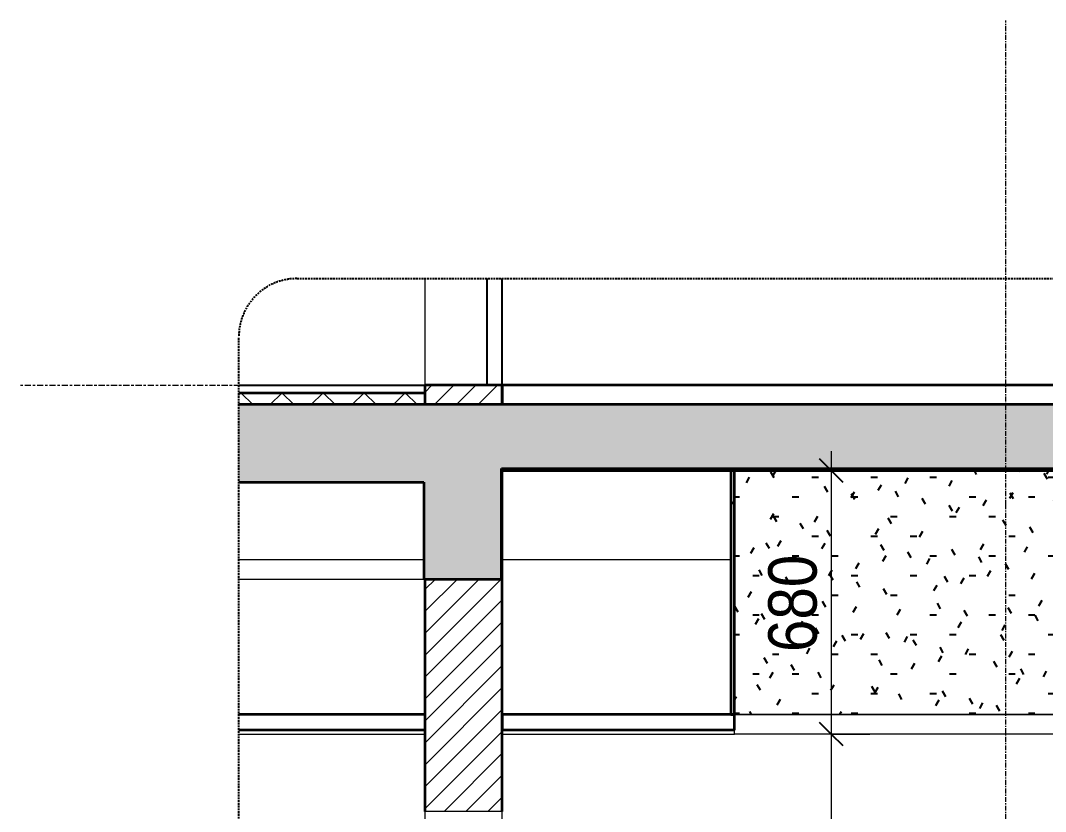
# Model space of a CAD drawing. Header units: millimetres. Extents: x 41758 to 237109, y 3795 to 78637.
# Drawn here: x 57239 to 59885, y 7900 to 9941 of the extents above; entities that cross this region are included whole.
import ezdxf

# ---------------------------------------------------------------- set-up
doc = ezdxf.new("R2010")
doc.units = ezdxf.units.MM
for name, pattern in [('Centre', [31.75, 6.35, -4.7625, 15.875, -4.7625]), ('Grid Line', [22.225, 12.7, -3.175, 3.175, -3.175]), ('Hidden', [7.14375, 4.7625, -2.38125])]:
    doc.linetypes.add(name, pattern=pattern)
for name, color, linetype, lineweight in [('0-4', 90, 'Continuous', 5), ('A-ANNO-DIMS', 211, 'Continuous', 9), ('A-ANNO-DIMS-50', 211, 'Continuous', 9), ('A-CLNG', 13, 'Continuous', 18), ('A-CLNG-1', 250, 'Continuous', 35), ('A-CLNG-2', 7, 'Continuous', 18), ('A-CLNG-FNSH-1', 7, 'Continuous', 18), ('A-CLNG-PATT-1', 7, 'Continuous', 18), ('A-CLNG-PATT-2', 151, 'Continuous', 25), ('A-CLNG-PATT-3', 13, 'Continuous', 18), ('A-DETL-GENF', 92, 'Continuous', 18), ('A-DETL-GENF-4', 9, 'Continuous', 18), ('A-DETL-GENF-5', 92, 'Hidden', 25), ('A-DETL-MEDM', 33, 'Continuous', 35), ('A-DETL-THIN', 151, 'Continuous', 18), ('A-DOOR', 31, 'Continuous', 18), ('A-DOOR-4', 31, 'Continuous', 25), ('A-DOOR-FRAM-1', 31, 'Continuous', 18), ('A-FLOR-FNSH-1', 250, 'Continuous', 35), ('A-FLOR-LEVL-2', 51, 'Centre', 9), ('A-FLOR-PATT-1', 253, 'Continuous', 18), ('A-FLOR-PATT-3', 8, 'Continuous', 18), ('A-WALL-2', 250, 'Continuous', 35), ('A-WALL-PATT-2', 111, 'Continuous', 18), ('M-EQPM', 50, 'Continuous', 18), ('M-EQPM-2', 50, 'Continuous', 25), ('S-BEAM-2', 7, 'Continuous', 18), ('S-GRID-1', 1, 'Grid Line', 9)]:
    doc.layers.add(name, color=color, linetype=linetype, lineweight=lineweight)
doc.styles.add('UTM Avo', font='', dxfattribs={"width": 0.9, "height": 125})
doc.styles.get('UTM Avo').set_extended_font_data('UTM Avo')
doc.dimstyles.new('1_Dim_chi_tiet_2_5', dxfattribs={"dimscale": 304.8, "dimtxt": 124.912619, "dimasz": 0.19685, "dimexe": 0.164042, "dimexo": 0.0625, "dimgap": 0.016404, "dimtad": 1, "dimdec": 0, "dimrnd": 5, "dimzin": 0, "dimdsep": 46, "dimtxsty": 'UTM Avo', "dimblk1": 'OBLIQUE', "dimblk2": 'OBLIQUE', "dimsah": 1, "dimcen": 0.09, "dimdle": 0.164042, "dimazin": 0, "dimtfac": 1, "dimtdec": 4, "dimtix": 1, "dimtmove": 0, "dimatfit": 3, "dimfxl": 0.328084, "dimfxlon": 1, "dimtvp": 1, "dimtolj": 1, "dimtzin": 0, "dimarcsym": 2})
pattern_1 = [(50, (40790.24, 15875), (364.368, -31.878), [38.1, -419.1]), (355, (40790.24, 15875), (-70.486, 382.113), [30.48, -335.28]), (100.451, (40820.6, 15872.34), (293.885, 350.233), [32.38, -356.18]), (46.184, (40790.24, 15976.6), (542.158, -84.086), [57.15, -628.65]), (96.636, (40835.4, 15969.6), (474.805, 494.855), [48.57, -534.27]), (351.184, (40790.24, 15976.6), (474.81, 494.85), [45.72, -502.92]), (21, (40841.04, 15951.2), (303.228, -204.53), [38.1, -419.1]), (326, (40841.04, 15951.2), (123.604, 368.376), [30.48, -335.28]), (71.451, (40866.3, 15934.16), (426.834, 163.843), [32.38, -356.18]), (37.5, (40790.24, 15875), (6.1766, 169.1102), [3.353, -327.863, 3.353, -337.007, -336.55]), (37.5, (40790.24, 15875), (6.1766, 169.1102), [-671.576, 3.353, -333.197]), (7.5, (40790.24, 15875), (133.639, 200.3615), [3.353, -190.703, 3.353, -320.243, -128.27]), (7.5, (40790.24, 15875), (133.639, 200.3615), [-517.652, 3.353, -124.917]), (327.5, (40676.96, 15875), (271.1818, -11.4584), [3.353, -123.647, 3.353, -392.887, -525.78]), (327.5, (40676.96, 15875), (271.1818, -11.4584), [-523.24, 3.353, -522.427]), (317.5, (40626.16, 15875), (296.2585, 50.853), [3.353, -161.747, 3.353, -259.791, -373.38]), (317.5, (40626.16, 15875), (296.2585, 50.853), [-428.244, 3.353, -370.027]), (45, (40790.24, 15875), (-125.7236, 125.7236), []), (45, (40790.24, 16065.5), (-125.7236, 125.7236), [])]
pattern_2 = [(45, (63535.365, 15875), (-28.28427, 28.28427), [])]

# ---------------------------------------------------------------- blocks, each defined once
blk = doc.blocks.new('NCV_TKTC_KET CAU_rvt-2-TKCS_CĂN HỘ LOẠI 6 - MẶT CẮT 1')
at = {"layer": 'A-FLOR-PATT-1'}
h = blk.add_hatch(dxfattribs=at)
h.set_pattern_fill('FP_4', color=256, style=0, pattern_type=2)
h.set_pattern_definition(pattern_1)
h.paths.add_polyline_path([(39336.9, 8780), (39935.6, 8780), (39935.6, 8785), (35735.3, 8785), (35735.3, 8780), (39287.4, 8780)])
h.paths.add_polyline_path([(43336.9, 8780), (43536.9, 8780), (43536.9, 8785), (40235.7, 8785), (40235.7, 8780), (42957.2, 8780)])
h = blk.add_hatch(dxfattribs=at)
h.set_pattern_fill('FP_4', color=256, style=0, pattern_type=2)
h.set_pattern_definition(pattern_1)
h.paths.add_polyline_path([(39336.9, 8780), (39935.6, 8780), (39935.6, 8785), (35735.3, 8785), (35735.3, 8780), (39287.4, 8780)])
h.paths.add_polyline_path([(43336.9, 8780), (43536.9, 8780), (43536.9, 8785), (40235.7, 8785), (40235.7, 8780), (42957.2, 8780)])
at = {"layer": 'A-FLOR-FNSH-1'}
blk.add_line((35735.3, 8780), (39935.6, 8780), dxfattribs=at)
at = {"layer": 'S-BEAM-2'}
for p, q in [((35057.4, 8550), (35535.2, 8550)), ((35737.4, 8550), (36326.9, 8550)), ((35057.4, 8500), (35535.3, 8500))]:
    blk.add_line(p, q, dxfattribs=at)
blk = doc.blocks.new('CL_01-VÁCH DỰNG THẠCH CAO CĂN HỘ LOẠI 5A1 - CL_01-VÁCH DỰNG THẠCH CAO CĂN HỘ LOẠI 5-822138-TKCS_CĂN HỘ LOẠI 6 - MẶT CẮT 1')
at = {"layer": 'A-CLNG-PATT-1'}
h = blk.add_hatch(dxfattribs=at)
h.set_pattern_fill('FP_6', color=256, style=0, pattern_type=2)
h.set_pattern_definition([(0, (40790.24, 15875), (406.4, 101.6), [16.764, -288.036, 16.764, -288.036, -1625.6]), (0, (40790.24, 15875), (406.4, 101.6), [-609.6, 16.764, -592.836, 16.764, -288.036, -711.2]), (0, (40790.24, 15875), (406.4, 101.6), [-1524, 16.764, -186.436, 16.764, -491.236]), (120, (40942.64, 15925.8), (-291.1882, 301.1527), [16.764, -288.036, 16.764, -288.036, -1625.6]), (120, (40942.64, 15925.8), (-291.1882, 301.1527), [-609.6, 16.764, -592.836, 16.764, -288.036, -711.2]), (120, (40942.64, 15925.8), (-291.1882, 301.1527), [-1524, 16.764, -186.436, 16.764, -491.236]), (240, (40993.44, 16129), (-115.2118, -402.7527), [16.764, -288.036, 16.764, -288.036, -1625.6]), (240, (40993.44, 16129), (-115.2118, -402.7527), [-609.6, 16.764, -592.836, 16.764, -288.036, -711.2]), (240, (40993.44, 16129), (-115.2118, -402.7527), [-1524, 16.764, -186.436, 16.764, -491.236])])
h.paths.add_polyline_path([(36336.9, 8150), (36336.9, 8780), (36326.9, 8780), (36326.9, 8150)])
at = {"layer": 'A-CLNG-PATT-2'}
h = blk.add_hatch(dxfattribs=at)
h.set_pattern_fill('FP_7', color=256, style=0, pattern_type=2)
h.set_pattern_definition([(0, (40790.24, 15875), (203.2, 50.8), [16.764, -135.636, 16.764, -135.636, -812.8]), (0, (40790.24, 15875), (203.2, 50.8), [-304.8, 16.764, -288.036, 16.764, -135.636, -355.6]), (0, (40790.24, 15875), (203.2, 50.8), [-762, 16.764, -84.836, 16.764, -237.236]), (120, (40866.44, 15900.4), (-145.5941, 150.57636), [16.764, -135.636, 16.764, -135.636, -812.8]), (120, (40866.44, 15900.4), (-145.5941, 150.57636), [-304.8, 16.764, -288.036, 16.764, -135.636, -355.6]), (120, (40866.44, 15900.4), (-145.5941, 150.57636), [-762, 16.764, -84.836, 16.764, -237.236]), (240, (40891.84, 16002), (-57.6059, -201.37636), [16.764, -135.636, 16.764, -135.636, -812.8]), (240, (40891.84, 16002), (-57.6059, -201.37636), [-304.8, 16.764, -288.036, 16.764, -135.636, -355.6]), (240, (40891.84, 16002), (-57.6059, -201.37636), [-762, 16.764, -84.836, 16.764, -237.236])])
h.paths.add_polyline_path([(37407.4, 8150), (39336.9, 8150), (39336.9, 8780), (36336.9, 8780), (36336.9, 8150)])
at = {"layer": 'A-CLNG-1'}
for p, q in [((36336.9, 8780), (36326.9, 8780)), ((36326.9, 8780), (36326.9, 8150)), ((36336.9, 8150), (36336.9, 8780)), ((36326.9, 8150), (36336.9, 8150))]:
    blk.add_line(p, q, dxfattribs=at)
at = {"layer": 'A-CLNG-2'}
blk.add_line((39336.9, 8150), (36336.9, 8150), dxfattribs=at)
blk = doc.blocks.new('NCV_TKTC_TANG 2_rvt-2-TKCS_CĂN HỘ LOẠI 6 - MẶT CẮT 1')
at = {"layer": 'A-CLNG-1'}
for p, q in [((36336.9, 8785), (36336.9, 8780)), ((36336.9, 8780), (39935.6, 8780)), ((36336.9, 8150), (35736.9, 8150)), ((35736.9, 8150), (35736.9, 8110)), ((36336.9, 8110), (36336.9, 8150)), ((36336.9, 8110), (35736.9, 8110))]:
    blk.add_line(p, q, dxfattribs=at)
at = {"layer": 'A-CLNG-2'}
for p, q in [((36336.9, 8150), (37936.9, 8150)), ((37936.9, 8100), (36336.9, 8100))]:
    blk.add_line(p, q, dxfattribs=at)
at = {"layer": 'A-CLNG-FNSH-1'}
for p, q in [((35736.9, 8110), (35736.9, 8100)), ((35736.9, 8100), (36336.9, 8100)), ((36336.9, 8100), (36336.9, 8110))]:
    blk.add_line(p, q, dxfattribs=at)
at = {"layer": 'A-CLNG'}
blk.add_blockref('CL_01-VÁCH DỰNG THẠCH CAO CĂN HỘ LOẠI 5A1 - CL_01-VÁCH DỰNG THẠCH CAO CĂN HỘ LOẠI 5-822138-TKCS_CĂN HỘ LOẠI 6 - MẶT CẮT 1', (0, 0), dxfattribs=at)
blk = doc.blocks.new('NCV_TKTC_TANG 3 - 4_rvt-3-TKCS_CĂN HỘ LOẠI 6 - MẶT CẮT 1')
at = {"layer": 'A-FLOR-FNSH-1'}
for p, q in [((43336.9, 9000), (35736.9, 9000)), ((35736.9, 9000), (35736.9, 8950))]:
    blk.add_line(p, q, dxfattribs=at)
blk = doc.blocks.new('FD_05 - FD_05-1000x2200mm-835434-TKCS_CĂN HỘ LOẠI 6 - MẶT CẮT 1')
at = {"layer": 'A-DOOR-4'}
for p, q in [((35697.4, 9275.3), (35697.4, 9000)), ((35737.4, 9000), (35737.4, 9275.3)), ((35697.4, 9000), (35737.4, 9000))]:
    blk.add_line(p, q, dxfattribs=at)
at = {"layer": 'A-DOOR-FRAM-1'}
blk.add_line((35537.4, 9275.3), (35537.4, 9000), dxfattribs=at)
blk = doc.blocks.new('TKTC_XREF_251221_MB TANG 2-7 - TKTC_XREF_251221_MB TANG 2-7-V37-TKCS_CĂN HỘ LOẠI 6 - MẶT CẮT 1')
at = {"layer": 'M-EQPM-2'}
blk.add_line((35057.4, 9000), (45537, 9000), dxfattribs=at)
blk = doc.blocks.new('BORDER VIEW - BORDER VIEW-2596443-TKCS_CĂN HỘ LOẠI 6 - MẶT CẮT 1')
at = {"layer": 'A-DETL-GENF-5'}
for p, q in [((35207.4, 9275.3), (45947.2, 9275.3)), ((35057.4, 5110), (35057.4, 9125.3))]:
    blk.add_line(p, q, dxfattribs=at)
blk.add_arc((35207.4, 9125.3), 150, 90, 180, dxfattribs=at)
blk = doc.blocks.new('DIMBLOCK73-TKCS_CĂN HỘ LOẠI 6 - MẶT CẮT 1')
at = {"layer": 'A-ANNO-DIMS-50'}
for p, q in [((59331.4, 8830), (59331.4, 8100)), ((59431.4, 8780), (59281.4, 8780)), ((59331.4, 8780), (59431.4, 8780)), ((59431.4, 8100), (59281.4, 8100)), ((59331.4, 8100), (59431.4, 8100))]:
    blk.add_line(p, q, dxfattribs=at)
at = {"layer": 'A-ANNO-DIMS-50', "lineweight": 25}
for p, q in [((59331.4, 8780), (59301.4, 8810)), ((59331.4, 8780), (59361.4, 8750)), ((59331.4, 8100), (59301.4, 8130)), ((59331.4, 8100), (59361.4, 8070))]:
    blk.add_line(p, q, dxfattribs=at)
at = {"layer": 'A-ANNO-DIMS-50', "color": 0, "insert": (59169, 8311.6), "char_height": 125, "width": 308.118, "attachment_point": 1, "rotation": 90, "line_spacing_factor": 1.110334, "style": 'UTM Avo'}
blk.add_mtext('680', dxfattribs=at)
blk = doc.blocks.new('_Oblique')
at = {"color": 0, "linetype": 'ByBlock', "lineweight": -2}
blk.add_line((-0.5, -0.5), (0.5, 0.5), dxfattribs=at)
blk = doc.blocks.new('DIMBLOCK74-TKCS_CĂN HỘ LOẠI 6 - MẶT CẮT 1')
at = {"layer": 'A-ANNO-DIMS-50', "lineweight": 25}
for p, q in [((59331.4, 8100), (59301.4, 8130)), ((59331.4, 8100), (59361.4, 8070)), ((59331.4, 5600), (59301.4, 5630)), ((59331.4, 5600), (59361.4, 5570))]:
    blk.add_line(p, q, dxfattribs=at)
at = {"layer": 'A-ANNO-DIMS-50'}
for p, q in [((59431.4, 8100), (59281.4, 8100)), ((59331.4, 8100), (59331.4, 5550)), ((59331.4, 8100), (59431.4, 8100)), ((59431.4, 5600), (59281.4, 5600)), ((59331.4, 5600), (59431.4, 5600))]:
    blk.add_line(p, q, dxfattribs=at)
at = {"layer": 'A-ANNO-DIMS-50', "color": 0, "insert": (59169, 6678.8), "char_height": 125, "width": 410.824, "attachment_point": 1, "rotation": 90, "line_spacing_factor": 1.110334, "style": 'UTM Avo'}
blk.add_mtext('2500', dxfattribs=at)

msp = doc.modelspace()

# ---------------------------------------------------------------- hatches: boundary and pattern name
at = {"layer": 'A-CLNG-PATT-3'}
h = msp.add_hatch(dxfattribs=at)
h.set_pattern_fill('FP_6', color=256, style=0, pattern_type=2)
h.set_pattern_definition([(0, (63535.37, 15875), (406.4, 101.6), [16.764, -288.036, 16.764, -288.036, -1625.6]), (0, (63535.37, 15875), (406.4, 101.6), [-609.6, 16.764, -592.836, 16.764, -288.036, -711.2]), (0, (63535.37, 15875), (406.4, 101.6), [-1524, 16.764, -186.436, 16.764, -491.236]), (120, (63687.77, 15925.8), (-291.1882, 301.1527), [16.764, -288.036, 16.764, -288.036, -1625.6]), (120, (63687.77, 15925.8), (-291.1882, 301.1527), [-609.6, 16.764, -592.836, 16.764, -288.036, -711.2]), (120, (63687.77, 15925.8), (-291.1882, 301.1527), [-1524, 16.764, -186.436, 16.764, -491.236]), (240, (63738.57, 16129), (-115.2118, -402.7527), [16.764, -288.036, 16.764, -288.036, -1625.6]), (240, (63738.57, 16129), (-115.2118, -402.7527), [-609.6, 16.764, -592.836, 16.764, -288.036, -711.2]), (240, (63738.57, 16129), (-115.2118, -402.7527), [-1524, 16.764, -186.436, 16.764, -491.236])])
h.paths.add_polyline_path([(57802.5, 8100), (58282.5, 8100), (58282.5, 8110), (57802.5, 8110)])
at = {"layer": 'A-DETL-GENF-4'}
h = msp.add_hatch(dxfattribs=at)
h.set_pattern_fill('FP_4', color=256, style=0, pattern_type=2)
h.set_pattern_definition([(50, (63535.37, 15875), (364.368, -31.878), [38.1, -419.1]), (355, (63535.37, 15875), (-70.486, 382.113), [30.48, -335.28]), (100.451, (63565.73, 15872.34), (293.885, 350.233), [32.38, -356.18]), (46.184, (63535.37, 15976.6), (542.158, -84.086), [57.15, -628.65]), (96.636, (63580.55, 15969.6), (474.805, 494.855), [48.57, -534.27]), (351.184, (63535.37, 15976.6), (474.81, 494.85), [45.72, -502.92]), (21, (63586.17, 15951.2), (303.228, -204.53), [38.1, -419.1]), (326, (63586.17, 15951.2), (123.604, 368.376), [30.48, -335.28]), (71.451, (63611.43, 15934.16), (426.834, 163.843), [32.38, -356.18]), (37.5, (63535.37, 15875), (6.1766, 169.1102), [3.353, -327.863, 3.353, -337.007, -336.55]), (37.5, (63535.37, 15875), (6.1766, 169.1102), [-671.576, 3.353, -333.197]), (7.5, (63535.37, 15875), (133.639, 200.3615), [3.353, -190.703, 3.353, -320.243, -128.27]), (7.5, (63535.37, 15875), (133.639, 200.3615), [-517.652, 3.353, -124.917]), (327.5, (63422.08, 15875), (271.1818, -11.4584), [3.353, -123.647, 3.353, -392.887, -525.78]), (327.5, (63422.08, 15875), (271.1818, -11.4584), [-523.24, 3.353, -522.427]), (317.5, (63371.28, 15875), (296.2585, 50.853), [3.353, -161.747, 3.353, -259.791, -373.38]), (317.5, (63371.28, 15875), (296.2585, 50.853), [-428.244, 3.353, -370.027]), (45, (63535.37, 15875), (-125.7236, 125.7236), []), (45, (63535.37, 16065.5), (-125.7236, 125.7236), [])])
h.paths.add_polyline_path([(62980.8, 8350), (62980.8, 8785), (66282.1, 8785), (66282.1, 8735), (66980.4, 8735), (66980.4, 8350), (67282.1, 8350), (67282.1, 8735), (68282.5, 8735), (68282.5, 8500), (68482.5, 8500), (68482.1, 9100), (68282.1, 9100), (68282.1, 8900), (66282.1, 8900), (66282.1, 8950), (57802.5, 8950), (57802.5, 8750), (58280.4, 8750), (58280.4, 8500), (58480.4, 8500), (58480.4, 8785), (62680.8, 8785), (62680.8, 8350), (62980.8, 8350)])
at = {"layer": 'A-FLOR-PATT-3'}
h = msp.add_hatch(dxfattribs=at)
h.set_pattern_fill('FP_8', color=256, style=0, pattern_type=2)
h.set_pattern_definition([(45, (63535.365, 15875), (-53.033, 53.033), []), (135, (63535.365, 15875), (-53.033, -53.033), [])])
h.paths.add_polyline_path([(57802.5, 8950), (58282.5, 8950), (58282.5, 8980), (57802.5, 8980)])
at = {"layer": 'A-WALL-PATT-2'}
h = msp.add_hatch(dxfattribs=at)
h.set_pattern_fill('FP_3', color=256, style=0, pattern_type=2)
h.set_pattern_definition(pattern_2)
h.paths.add_polyline_path([(58480.4, 8950), (58482.1, 8950.1), (58482.1, 9000), (58282.5, 9000), (58282.5, 8950)])
h = msp.add_hatch(dxfattribs=at)
h.set_pattern_fill('FP_3', color=256, style=0, pattern_type=2)
h.set_pattern_definition(pattern_2)
h.paths.add_polyline_path([(58282.5, 5550), (58482.1, 5550.1), (58482.1, 5600), (58282.5, 5600), (58282.5, 5580)])
h.paths.add_polyline_path([(58282.5, 7900), (58482.5, 7900), (58482.1, 8780), (58480.4, 8780), (58480.4, 8500), (58282.5, 8500), (58282.5, 8403.7)])

# ---------------------------------------------------------------- linework, layer by layer
at = {"layer": 'A-CLNG-1'}
for p, q in [((58282.5, 8150), (57802.5, 8150)), ((58282.5, 8110), (57802.5, 8110))]:
    msp.add_line(p, q, dxfattribs=at)
at = {"layer": 'A-CLNG-FNSH-1'}
msp.add_line((57802.5, 8100), (58282.5, 8100), dxfattribs=at)
at = {"layer": 'A-DETL-MEDM'}
for p, q in [((66282.1, 8950), (57802.5, 8950)), ((58480.4, 8500), (58480.4, 8785)), ((58480.4, 8785), (62680.8, 8785)), ((57802.5, 8750), (58280.4, 8750)), ((58280.4, 8750), (58280.4, 8500)), ((58280.4, 8500), (58480.4, 8500))]:
    msp.add_line(p, q, dxfattribs=at)
at = {"layer": 'A-DETL-THIN'}
for p, q in [((58482.5, 7900), (58282.5, 7900)), ((58282.5, 7900), (58282.5, 7800)), ((58482.5, 7800), (58482.5, 7900))]:
    msp.add_line(p, q, dxfattribs=at)
at = {"layer": 'A-FLOR-FNSH-1'}
msp.add_line((58282.5, 8980), (57802.5, 8980), dxfattribs=at)
at = {"layer": 'A-FLOR-LEVL-2'}
msp.add_line((57239, 9000), (69318.1, 9000), dxfattribs=at)
at = {"layer": 'A-WALL-2'}
for p, q in [((58482.5, 9000), (58282.5, 9000)), ((58282.5, 9000), (58282.5, 8950)), ((58482.5, 8950), (58482.5, 9000)), ((58482.5, 7900), (58482.5, 8785)), ((58282.5, 8500), (58282.5, 7900))]:
    msp.add_line(p, q, dxfattribs=at)
at = {"layer": 'S-GRID-1'}
for p, q in [((59782.1, 8691.4), (59782.1, 9941.4)), ((59782.1, 5657.6), (59782.1, 8691.4))]:
    msp.add_line(p, q, dxfattribs=at)

# ---------------------------------------------------------------- block references
at = {"layer": '0-4'}
for name in ['NCV_TKTC_KET CAU_rvt-2-TKCS_CĂN HỘ LOẠI 6 - MẶT CẮT 1', 'NCV_TKTC_TANG 3 - 4_rvt-3-TKCS_CĂN HỘ LOẠI 6 - MẶT CẮT 1', 'NCV_TKTC_TANG 2_rvt-2-TKCS_CĂN HỘ LOẠI 6 - MẶT CẮT 1']:
    msp.add_blockref(name, (22745.1, 0), dxfattribs=at)
at = {"layer": 'A-DETL-GENF'}
msp.add_blockref('BORDER VIEW - BORDER VIEW-2596443-TKCS_CĂN HỘ LOẠI 6 - MẶT CẮT 1', (22745.1, 0), dxfattribs=at)
at = {"layer": 'A-DOOR'}
msp.add_blockref('FD_05 - FD_05-1000x2200mm-835434-TKCS_CĂN HỘ LOẠI 6 - MẶT CẮT 1', (22745.1, 0), dxfattribs=at)
at = {"layer": 'M-EQPM'}
msp.add_blockref('TKTC_XREF_251221_MB TANG 2-7 - TKTC_XREF_251221_MB TANG 2-7-V37-TKCS_CĂN HỘ LOẠI 6 - MẶT CẮT 1', (22745.1, 0), dxfattribs=at)

# ---------------------------------------------------------------- dimensions: what is measured, and where the dimension line sits
at = {"layer": 'A-ANNO-DIMS'}
for base, p1, p2, override, picture, middle in [((59331.4, 8100), (59431.4, 8780), (59431.4, 8100), {"dimpost": '<>', "dimfxl": 680}, 'DIMBLOCK73-TKCS_CĂN HỘ LOẠI 6 - MẶT CẮT 1', (59261.7, 8440)), ((59331.4, 5600), (59431.4, 8100), (59431.4, 5600), {"dimpost": '<>', "dimfxl": 2500}, 'DIMBLOCK74-TKCS_CĂN HỘ LOẠI 6 - MẶT CẮT 1', (59261.7, 6850))]:
    dim = msp.add_linear_dim(base=base, p1=p1, p2=p2, angle=90, dimstyle='1_Dim_chi_tiet_2_5', override=override, dxfattribs=at)
    dim.commit()
    dim.dimension.update_dxf_attribs({"geometry": picture, "text_midpoint": middle})

doc.saveas('drawing.dxf')
